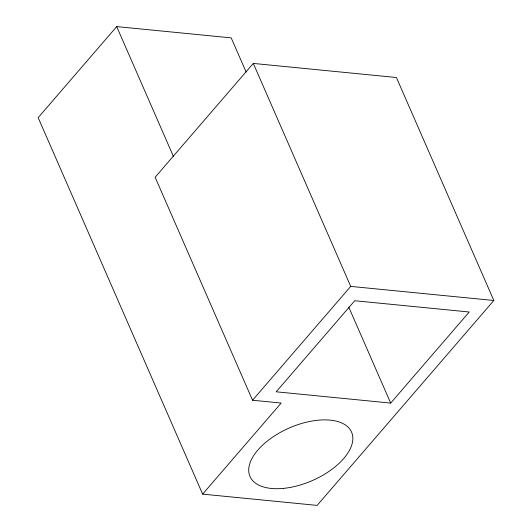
<?xml version="1.0" encoding="UTF-8"?>
<svg xmlns="http://www.w3.org/2000/svg" width="532" height="532" viewBox="0 0 532 532"><rect width="100%" height="100%" fill="white"/><g stroke="black" fill="none" stroke-linecap="round" stroke-linejoin="round"><path stroke-width="0.8" d="M246.136 72.066L231.194 37.872L116.701 26.6L38.164 117.672L202.632 494.128L317.125 505.4L493.836 300.487L396.42 77.512L253.298 63.421L155.131 177.256L252.547 400.237L281.169 403.057L202.632 494.128M252.547 400.237L350.714 286.396L493.836 300.487M390.694 403.083L469.231 312.005L354.731 300.733L276.194 391.805L390.694 403.083L348.799 307.19M253.298 63.421L350.714 286.396M116.701 26.6L173.465 156.521M283.443 488.376A55.414 28.708 -23.6 0 0 351.965 433.134A55.414 28.708 -23.6 0 0 266.931 441.367A55.414 28.708 -23.6 0 0 283.443 488.376"/></g></svg>
